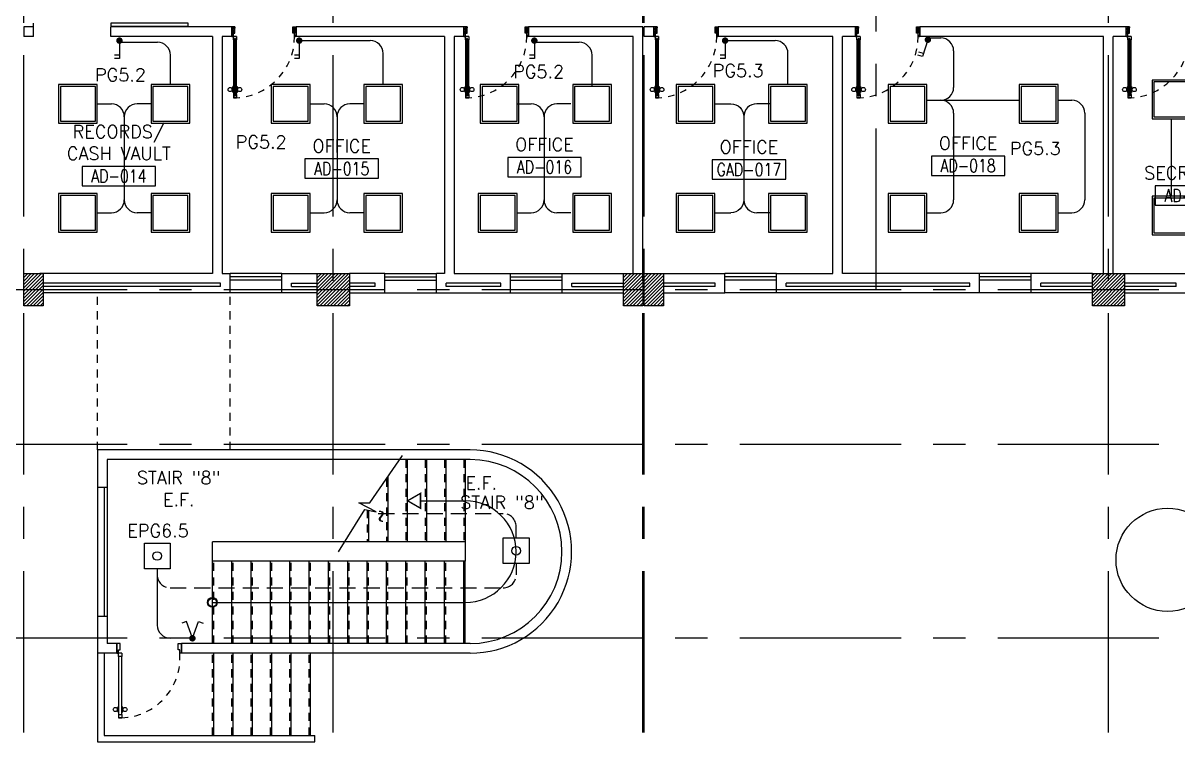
# Model space of a CAD drawing. Extents: x -0.4 to 93, y -13.2 to 77.1.
# Drawn here: x 38.64 to 56.55, y -1.26 to 9.88 of the extents above; entities that cross this region are included whole.
import ezdxf
from ezdxf.enums import TextEntityAlignment as Align

# ---------------------------------------------------------------- set-up
doc = ezdxf.new("R2010")
doc.units = 0
doc.header["$MEASUREMENT"] = 0
for name, pattern in [('CENTERX2', [4, 2.5, -0.5, 0.5, -0.5]), ('HIDDEN', [0.375, 0.25, -0.125]), ('HIDDEN2', [0.1875, 0.125, -0.0625])]:
    doc.linetypes.add(name, pattern=pattern)
doc.layers.get('0').update_dxf_attribs({"linetype": 'CONTINUOUS'})
for name, color, linetype in [('AXES', 11, 'CENTERX2'), ('COL', 11, 'CONTINUOUS'), ('DOOR', 11, 'CONTINUOUS'), ('E-CLINE', 2, 'CONTINUOUS'), ('E-HLINE', 2, 'HIDDEN'), ('E-LITE', 4, 'CONTINUOUS'), ('E-SWITCH', 4, 'CONTINUOUS'), ('E-TEXT', 4, 'CONTINUOUS'), ('Handrail', 11, 'CONTINUOUS'), ('HAT', 11, 'CONTINUOUS'), ('HIDDEN', 11, 'HIDDEN2'), ('INSUL', 11, 'CONTINUOUS'), ('RM-BOX', 11, 'CONTINUOUS'), ('RM-NAME', 11, 'CONTINUOUS'), ('RM-NO', 11, 'CONTINUOUS'), ('STR', 11, 'CONTINUOUS'), ('TXT', 2, 'CONTINUOUS'), ('WALL', 11, 'CONTINUOUS'), ('WIN', 11, 'CONTINUOUS')]:
    doc.layers.add(name, color=color, linetype=linetype)
doc.styles.add('ROMANS', font='ROMANS.shx', dxfattribs={"width": 0.6})

# ---------------------------------------------------------------- blocks, each defined once
blk = doc.blocks.new('COL50')
at = {"layer": 'COL'}
blk.add_lwpolyline([(-250, 250), (-250, -250), (250, -250), (250, 250)], close=True, dxfattribs=at)
blk = doc.blocks.new('*X134')
at = {"color": 0}
for p, q in [((215909, 10671), (216399, 11161)), ((215909, 10724), (216346, 11161)), ((215909, 10777), (216293, 11161)), ((215909, 10830), (216240, 11161)), ((215909, 10883), (216187, 11161)), ((215909, 10936), (216134, 11161)), ((215909, 10989), (216081, 11161)), ((215909, 11042), (216028, 11161)), ((215909, 11095), (215974, 11161)), ((215909, 11148), (215921, 11161)), ((215952, 10661), (216409, 11118)), ((216005, 10661), (216409, 11065)), ((216058, 10661), (216409, 11012)), ((216111, 10661), (216409, 10959)), ((216164, 10661), (216409, 10906)), ((216217, 10661), (216409, 10853)), ((216270, 10661), (216409, 10800)), ((216323, 10661), (216409, 10747)), ((216376, 10661), (216409, 10694))]:
    blk.add_line(p, q, dxfattribs=at)
blk = doc.blocks.new('*X82')
at = {"color": 0}
for p, q in [((227929, 10705), (228384, 11161)), ((227929, 10758), (228331, 11161)), ((227929, 10811), (228278, 11161)), ((227929, 10864), (228225, 11161)), ((227929, 10917), (228172, 11161)), ((227929, 10971), (228119, 11161)), ((227929, 11024), (228066, 11161)), ((227929, 11077), (228013, 11161)), ((227929, 11130), (227960, 11161)), ((227937, 10661), (228429, 11152)), ((227990, 10661), (228429, 11099)), ((228043, 10661), (228429, 11046)), ((228096, 10661), (228429, 10993)), ((228149, 10661), (228429, 10940)), ((228202, 10661), (228429, 10887)), ((228255, 10661), (228429, 10834)), ((228308, 10661), (228429, 10781)), ((228362, 10661), (228429, 10728)), ((228415, 10661), (228429, 10675))]:
    blk.add_line(p, q, dxfattribs=at)
blk = doc.blocks.new('RM1')
at = {"layer": 'RM-BOX'}
blk.add_lwpolyline([(570, -200), (-570, -200), (-570, -500), (570, -500)], close=True, dxfattribs=at)
at = {"layer": 'RM-NAME', "style": 'ROMANS'}
for tag, p in [('ROOMNAME1', (0, 324)), ('ROOMNAME2', (0, 0))]:
    blk.add_attdef(tag, text='', height=200, dxfattribs=at).set_placement(p, align=Align.MIDDLE)
at = {"layer": 'RM-NO', "style": 'ROMANS', "width": 0.8}
blk.add_attdef('ROOMNO', text='', height=200, dxfattribs=at).set_placement((0, -350), align=Align.MIDDLE)
blk = doc.blocks.new('A$C54856EB4')
at = {"layer": 'DOOR'}
for p, q in [((1200, 50), (0, 50)), ((0, 50), (0, 0)), ((0, 0), (1200, 0)), ((1200, 0), (1200, 50))]:
    blk.add_line(p, q, dxfattribs=at)
blk = doc.blocks.new('DOOR1000')
at = {"layer": 'DOOR', "color": 7, "linetype": 'ByBlock'}
for p, q in [((-150, 0), (0, 0)), ((-150, 0), (-150, -25)), ((0, -50), (-114, 0)), ((0, -50), (-40, 0)), ((0, -50), (0, 0)), ((-1100, -25), (-1100, -75)), ((-1100, -75), (-1100, -25)), ((-1050, -25), (-1100, -25)), ((-1050, -75), (-1100, -75)), ((-1070, -42), (-1070, -58)), ((-1050, -42), (-1070, -42)), ((-1050, -58), (-1070, -58)), ((-1050, -25), (-1050, -42)), ((-1050, -58), (-1050, -75)), ((-1018, -25), (-1018, -18)), ((-928, -18), (-1018, -18)), ((-1018, -75), (-1018, -82)), ((-928, -82), (-1018, -82)), ((-1005, -18), (-1005, -9)), ((-1005, -9), (-940, -9)), ((-1005, -18), (-940, -18)), ((-1005, -82), (-1005, -91)), ((-1005, -82), (-940, -82)), ((-1005, -91), (-940, -91)), ((-940, -18), (-940, -9)), ((-940, -82), (-940, -91)), ((-928, -25), (-928, -18)), ((-928, -75), (-928, -82)), ((-200, -25), (-150, -25)), ((-200, -42), (-200, -25)), ((-180, -42), (-200, -42)), ((-200, -58), (-180, -58)), ((-200, -75), (-200, -58)), ((-150, -75), (-200, -75)), ((-180, -58), (-180, -42)), ((-150, -25), (-100, -25)), ((-150, -75), (-150, -25)), ((-100, -25), (-100, -50)), ((0, -50), (-100, -37)), ((-100, -50), (0, -50)), ((-150, -975), (-100, -975)), ((-150, -1000), (-150, -975)), ((-150, -1000), (0, -1000)), ((0, -1000), (-150, -1000)), ((0, -950), (-114, -1000)), ((-100, -975), (-100, -950)), ((0, -950), (-100, -963)), ((-100, -950), (0, -950)), ((0, -950), (-40, -1000)), ((0, -950), (0, -1000))]:
    blk.add_line(p, q, dxfattribs=at)
at = {"layer": 'DOOR', "linetype": 'ByBlock'}
for p, q in [((-200, -25), (-1050, -25)), ((-200, -42), (-1050, -42)), ((-200, -58), (-1050, -58)), ((-1050, -75), (-200, -75))]:
    blk.add_line(p, q, dxfattribs=at)
at = {"layer": 'DOOR', "color": 7, "linetype": 'ByBlock'}
for centre in [(-973, 24), (-973, -124)]:
    blk.add_circle(centre, 32.4, dxfattribs=at)
for centre, radius, start, end in [((0, -50), 154, 161.1053, 166.2858), ((0, -50), 94.4, 148.0182, 180), ((0, -50), 134, 158.1598, 169.28), ((0, -50), 114, 154.0838, 167.3774), ((0, -50), 74.4, 137.7764, 180), ((0, -50), 54.4, 113.2074, 180), ((0, -50), 34.4, 90, 180), ((0, -50), 14.4, 90, 180), ((0, -950), 154, 193.7142, 198.8947), ((0, -950), 134, 190.72, 201.8402), ((0, -950), 94.4, 180, 211.9818), ((0, -950), 74.4, 180, 222.2236), ((0, -950), 54.4, 180, 246.7926), ((0, -950), 34.4, 180, 270), ((0, -950), 14.4, 180, 270)]:
    blk.add_arc(centre, radius, start, end, dxfattribs=at)
at = {"layer": 'DOOR', "linetype": 'HIDDEN', "ltscale": 0.5}
blk.add_arc((-150, -25), 950, 180, 270, dxfattribs=at)
blk = doc.blocks.new('STL-DR')
at = {"layer": 'DOOR', "color": 0, "linetype": 'ByBlock'}
for p, q in [((50, 0), (0, 0)), ((0, -150), (0, 0)), ((50, -100), (50, 0)), ((0, -150), (25, -150)), ((25, -100), (50, -100)), ((25, -150), (25, -100)), ((75, -150), (25, -150)), ((25, -200), (25, -150)), ((75, -150), (75, -200)), ((950, -100), (950, 0)), ((950, 0), (1000, 0)), ((975, -100), (950, -100)), ((975, -150), (975, -100)), ((1000, -150), (975, -150)), ((1000, 0), (1000, -150)), ((75, -200), (25, -200)), ((18, -990), (9, -990)), ((9, -1055), (9, -990)), ((18, -1055), (9, -1055)), ((18, -978), (18, -1068)), ((25, -978), (18, -978)), ((18, -1055), (18, -990)), ((25, -1068), (18, -1068)), ((75, -978), (82, -978)), ((75, -1068), (82, -1068)), ((82, -978), (82, -1068)), ((82, -990), (91, -990)), ((82, -1055), (82, -990)), ((82, -1055), (91, -1055)), ((91, -1055), (91, -990)), ((25, -1100), (75, -1100)), ((25, -1100), (25, -1150)), ((25, -1150), (75, -1150)), ((75, -1150), (25, -1150)), ((75, -1100), (75, -1150))]:
    blk.add_line(p, q, dxfattribs=at)
at = {"layer": 'DOOR', "linetype": 'ByBlock'}
for p, q in [((25, -200), (25, -1100)), ((75, -1100), (75, -200))]:
    blk.add_line(p, q, dxfattribs=at)
at = {"layer": 'DOOR', "color": 0, "linetype": 'ByBlock'}
for centre in [(-24, -1023), (124, -1023)]:
    blk.add_circle(centre, 32.4, dxfattribs=at)
at = {"layer": 'DOOR', "linetype": 'HIDDEN', "ltscale": 0.5}
blk.add_arc((50, -223), 928, 271.544, 4.4816, dxfattribs=at)
at = {"layer": 'WALL'}
for p, q in [((0, 0), (0, -150)), ((0, 0), (0, -150)), ((1000, 0), (1000, -150))]:
    blk.add_line(p, q, dxfattribs=at)
blk = doc.blocks.new('L42')
at = {"layer": 'E-LITE'}
for p, q in [((0.3, 0.3), (-0.3, 0.3)), ((-0.3, 0.3), (-0.3, -0.3)), ((0.3, -0.3), (0.3, 0.3)), ((-0.3, -0.3), (0.3, -0.3))]:
    blk.add_line(p, q, dxfattribs=at)
at = {"layer": 'E-LITE', "color": 8}
blk.add_lwpolyline([(-0.27, 0.27), (-0.27, -0.27), (0.27, -0.27), (0.27, 0.27)], close=True, dxfattribs=at)
blk = doc.blocks.new('2G1W')
for p, q in [((0, 0), (0.55, 0)), ((0.45, 0), (0.45, -0.15)), ((0.55, 0), (0.55, -0.15))]:
    blk.add_line(p, q)
at = {"const_width": 0.1}
blk.add_lwpolyline([(-0.05, 0, 1), (0.05, 0, 1)], format="xyb", close=True, dxfattribs=at)

msp = doc.modelspace()

# ---------------------------------------------------------------- hatches: boundary and pattern name
at = {"layer": 'HAT', "linetype": 'ByBlock', "ltscale": 0.3}
h = msp.add_hatch(dxfattribs=at)
h.set_pattern_fill('ANSI31', color=256, scale=300, style=0)
h.set_pattern_definition([(44.999998, (-219.84665, -76.861004), (-0.0265165056, 0.026516504), [])])
h.paths.add_polyline_path([(38.9495, 6), (38.6495, 6), (38.6495, 5.75), (38.9495, 5.75)])
h.paths.add_polyline_path([(38.9495, 5.75), (38.6495, 5.75), (38.6495, 5.5), (38.9495, 5.5)])
h = msp.add_hatch(dxfattribs=at)
h.set_pattern_fill('ANSI31', color=256, scale=300, style=0)
h.set_pattern_definition([(44.999998, (-210.54665, -76.861004), (-0.0265165056, 0.026516504), [])])
h.paths.add_polyline_path([(48.2495, 6), (47.9495, 6), (47.9495, 5.75), (48.2495, 5.75)])
h.paths.add_polyline_path([(48.2495, 5.75), (47.9495, 5.75), (47.9495, 5.5), (48.2495, 5.5)])
h = msp.add_hatch(dxfattribs=at)
h.set_pattern_fill('ANSI31', color=256, scale=300, style=0)
h.set_pattern_definition([(44.999998, (-210.22665, -76.861004), (-0.0265165056, 0.026516504), [])])
h.paths.add_polyline_path([(48.5695, 6), (48.2695, 6), (48.2695, 5.75), (48.5695, 5.75)])
h.paths.add_polyline_path([(48.5695, 5.75), (48.2695, 5.75), (48.2695, 5.5), (48.5695, 5.5)])

# ---------------------------------------------------------------- linework, layer by layer
for p, q in [((44.0147, 2.4466), (44.5225, 3.1779)), ((43.5288, 1.686), (43.938, 2.3413)), ((43.8444, 2.4466), (44.0147, 2.4466)), ((44.1133, 2.3062), (43.8444, 2.4466)), ((43.938, 2.3413), (44.1133, 2.3062)), ((45.4947, 1.84), (41.5747, 1.84)), ((41.5747, 1.54), (41.5747, 1.84)), ((45.4947, 1.84), (45.4947, 1.54)), ((45.4947, 1.54), (41.5747, 1.54))]:
    msp.add_line(p, q)
at = {"layer": 'AXES'}
for p, q in [((43.4495, -1.1143), (43.4495, 76.4248)), ((55.4695, -1.1143), (55.4695, 76.4248)), ((38.6495, -1.1143), (38.6495, 76.0748)), ((48.2495, -1.1143), (48.2495, 76.0748)), ((48.2695, -1.1143), (48.2695, 76.0748)), ((51.8695, 5.75), (51.8695, 64.57)), ((92.2523, 5.75), (23.6295, 5.75)), ((92.2523, 3.35), (14.0295, 3.35)), ((92.2523, 3.35), (22.4295, 3.35)), ((92.2523, 0.35), (20.6295, 0.35)), ((92.2523, 0.35), (20.6295, 0.35))]:
    msp.add_line(p, q, dxfattribs=at)
at = {"layer": 'COL'}
for p, q in [((38.6495, 6), (38.9495, 6)), ((38.6495, 5.5), (38.6495, 6)), ((38.9495, 6), (38.9495, 5.5)), ((47.9495, 6), (48.2495, 6)), ((47.9495, 5.5), (47.9495, 6)), ((48.2495, 6), (48.2495, 5.5)), ((48.2695, 6), (48.5695, 6)), ((48.2695, 5.5), (48.2695, 6)), ((48.5695, 6), (48.5695, 5.5)), ((38.9495, 5.5), (38.6495, 5.5)), ((48.2495, 5.5), (47.9495, 5.5)), ((48.5695, 5.5), (48.2695, 5.5))]:
    msp.add_line(p, q, dxfattribs=at)
at = {"layer": 'DOOR'}
msp.add_line((38.7995, 9.825), (38.7995, 9.8823), dxfattribs=at)
at = {"layer": 'E-CLINE', "color": 4}
for p, q in [((53.0678, 9.4516), (53.0678, 8.8856)), ((39.7943, 8.6312), (40.0088, 8.6312)), ((40.6233, 8.6312), (40.4088, 8.6312)), ((43.0929, 8.6312), (43.3074, 8.6312)), ((43.9219, 8.6312), (43.7074, 8.6312)), ((46.3024, 8.6312), (46.5169, 8.6312)), ((47.1314, 8.6312), (46.9169, 8.6312)), ((49.3661, 8.6312), (49.6149, 8.6312)), ((50.2294, 8.6312), (50.0149, 8.6312)), ((52.6533, 8.6856), (52.8678, 8.6856)), ((52.6533, 8.6856), (54.0868, 8.6856)), ((52.6533, 8.6856), (52.8678, 8.6856)), ((54.6868, 8.6856), (54.9013, 8.6856)), ((40.2088, 8.4312), (40.2088, 7.1424)), ((43.5074, 8.4312), (43.5074, 7.1424)), ((46.7169, 8.4312), (46.7169, 7.1424)), ((49.8149, 8.4312), (49.8149, 7.1424)), ((53.0678, 8.4856), (53.0678, 7.1424)), ((55.1013, 8.4856), (55.1013, 7.1424)), ((39.7943, 6.9424), (40.0088, 6.9424)), ((40.6233, 6.9424), (40.4088, 6.9424)), ((43.0929, 6.9424), (43.3074, 6.9424)), ((43.9219, 6.9424), (43.7074, 6.9424)), ((46.3024, 6.9424), (46.5169, 6.9424)), ((47.1314, 6.9424), (46.9169, 6.9424)), ((49.3661, 6.9424), (49.6149, 6.9424)), ((50.2294, 6.9424), (50.0149, 6.9424)), ((52.6533, 6.9424), (52.8678, 6.9424)), ((54.6868, 6.9424), (54.9013, 6.9424)), ((40.7195, 1.422), (40.7195, 0.55)), ((41.2402, 0.35), (40.9195, 0.35))]:
    msp.add_line(p, q, dxfattribs=at)
for centre, start, end in [((52.8678, 8.8856), 270, 0), ((40.0088, 8.4312), 0, 90), ((40.4088, 8.4312), 90, 180), ((43.3074, 8.4312), 0, 90), ((43.7074, 8.4312), 90, 180), ((46.5169, 8.4312), 0, 90), ((46.9169, 8.4312), 90, 180), ((52.8678, 8.4856), 0, 90), ((54.9013, 8.4856), 0, 90), ((40.0088, 7.1424), 270, 0), ((40.4088, 7.1424), 180, 270), ((43.3074, 7.1424), 270, 0), ((43.7074, 7.1424), 180, 270), ((46.5169, 7.1424), 270, 0), ((46.9169, 7.1424), 180, 270), ((52.8678, 7.1424), 270, 0), ((54.9013, 7.1424), 270, 0), ((40.9195, 0.55), 180, 270)]:
    msp.add_arc(centre, 0.2, start, end, dxfattribs=at)
at = {"layer": 'E-CLINE', "color": 4, "extrusion": (0, 0, -1)}
for centre, major_axis, start_param, end_param in [((49.6149, 8.4312), (0.1414, 0.1414), -0.7853982, 0.7853982), ((49.6149, 7.1424), (-0.1414, 0.1414), 2.3561945, 3.9269908)]:
    msp.add_ellipse(centre, major_axis=major_axis, ratio=1, start_param=start_param, end_param=end_param, dxfattribs=at)
at = {"layer": 'E-CLINE', "color": 4}
for centre, major_axis, start_param, end_param in [((50.0149, 8.4312), (-0.1414, 0.1414), -0.7853982, 0.7853982), ((50.0149, 7.1424), (0.1414, 0.1414), 2.3561945, 3.9269908)]:
    msp.add_ellipse(centre, major_axis=major_axis, ratio=1, start_param=start_param, end_param=end_param, dxfattribs=at)
at = {"layer": 'E-HLINE', "color": 4}
for p, q in [((52.6863, 9.6516), (52.8678, 9.6516)), ((44.1475, 2.2785), (46.0846, 2.2785)), ((46.2846, 1.9037), (46.2846, 2.0785)), ((46.2846, 1.5037), (46.2846, 1.3288)), ((40.7195, 1.422), (40.7195, 1.3288)), ((40.9195, 1.1288), (46.0846, 1.1288))]:
    msp.add_line(p, q, dxfattribs=at)
for centre, start, end in [((46.0846, 2.0785), 0, 90), ((40.9195, 1.3288), 180, 270), ((46.0846, 1.3288), 270, 0)]:
    msp.add_arc(centre, 0.2, start, end, dxfattribs=at)
at = {"layer": 'E-LITE', "color": 4}
for points in [[(40.9195, 1.422), (40.5195, 1.422), (40.5195, 1.822), (40.9195, 1.822)], [(46.4846, 1.5037), (46.0846, 1.5037), (46.0846, 1.9037), (46.4846, 1.9037)]]:
    msp.add_lwpolyline(points, close=True, dxfattribs=at)
for centre in [(40.7195, 1.622), (46.2846, 1.7037)]:
    msp.add_circle(centre, 0.0667, dxfattribs=at)
at = {"layer": 'E-SWITCH', "color": 4}
for p, q in [((40.134, 9.5857), (40.7233, 9.5857)), ((42.8956, 9.6107), (44.0219, 9.6107)), ((46.5668, 9.5857), (47.2614, 9.5857)), ((49.5503, 9.6107), (50.2994, 9.6107)), ((40.9233, 8.9312), (40.9233, 9.3857)), ((44.2219, 8.9312), (44.2219, 9.4107)), ((47.4614, 8.9012), (47.4614, 9.3857)), ((50.4994, 8.9312), (50.4994, 9.4107)), ((56.4445, 7.2), (56.4445, 8.4)), ((41.1709, 0.6044), (41.1004, 0.5787)), ((41.2649, 0.346), (41.1709, 0.6044)), ((41.2649, 0.346), (41.359, 0.6044)), ((41.359, 0.6044), (41.4295, 0.5787))]:
    msp.add_line(p, q, dxfattribs=at)
at = {"layer": 'E-SWITCH', "color": 4, "const_width": 0.05}
msp.add_lwpolyline([(41.2649, 0.321, 1), (41.2649, 0.371, 1)], format="xyb", close=True, dxfattribs=at)
at = {"layer": 'E-SWITCH', "color": 4}
for centre in [(40.7233, 9.3857), (44.0219, 9.4107), (47.2614, 9.3857), (50.2994, 9.4107), (52.8678, 9.4516)]:
    msp.add_arc(centre, 0.2, 0, 90, dxfattribs=at)
at = {"layer": 'Handrail'}
for p, q in [((39.7945, 0.115), (39.7945, -1.26)), ((39.8945, 0.115), (39.8945, -1.16)), ((39.8945, -1.16), (43.1617, -1.16)), ((43.1617, -1.26), (43.1617, -1.16)), ((39.7945, -1.26), (43.1617, -1.26))]:
    msp.add_line(p, q, dxfattribs=at)
at = {"layer": 'HAT', "color": 8, "linetype": 'ByBlock', "ltscale": 0.3}
msp.add_line((38.6495, 5.9899), (38.6597, 6), dxfattribs=at)
at = {"layer": 'HIDDEN'}
for p, q in [((39.7945, 3.265), (39.7945, 5.7)), ((41.8495, 3.265), (41.8495, 5.7))]:
    msp.add_line(p, q, dxfattribs=at)
at = {"layer": 'INSUL'}
for p, q in [((41.6994, 5.85), (38.9495, 5.85)), ((41.6994, 5.8), (38.9495, 5.8)), ((41.6994, 5.8), (41.6994, 5.85)), ((42.7995, 5.8), (42.7995, 5.85)), ((42.7995, 5.85), (43.1995, 5.85)), ((42.7995, 5.8), (43.1995, 5.8)), ((44.0995, 5.85), (43.6995, 5.85)), ((44.0995, 5.8), (43.6995, 5.8)), ((44.0995, 5.8), (44.0995, 5.85)), ((45.1995, 5.8), (45.1995, 5.85)), ((46.0495, 5.85), (45.1995, 5.85)), ((46.0495, 5.8), (45.1995, 5.8)), ((46.0495, 5.8), (46.0495, 5.85)), ((47.1495, 5.85), (47.9495, 5.85)), ((47.1495, 5.8), (47.1495, 5.85)), ((47.1495, 5.8), (47.9495, 5.8)), ((49.3695, 5.85), (48.5695, 5.85)), ((49.3695, 5.8), (48.5695, 5.8)), ((49.3695, 5.8), (49.3695, 5.85)), ((53.3195, 5.85), (50.4695, 5.85)), ((50.4695, 5.8), (50.4695, 5.85)), ((53.3195, 5.8), (50.4695, 5.8)), ((53.3195, 5.8), (53.3195, 5.85)), ((54.4195, 5.8), (54.4195, 5.85)), ((55.2195, 5.85), (54.4195, 5.85)), ((55.2195, 5.8), (54.4195, 5.8)), ((56.5195, 5.85), (55.7195, 5.85)), ((56.5195, 5.8), (55.7195, 5.8)), ((56.5195, 5.8), (56.5195, 5.85))]:
    msp.add_line(p, q, dxfattribs=at)
at = {"layer": 'STR', "linetype": 'HIDDEN2'}
for p, q in [((44.5747, 3.115), (44.5747, 1.84)), ((44.8747, 3.115), (44.8747, 1.84)), ((45.1747, 3.115), (45.1747, 1.84)), ((45.4747, 3.115), (45.4747, 1.84)), ((44.2747, 2.8211), (44.2747, 1.84)), ((43.9747, 2.3339), (43.9747, 1.84)), ((41.5947, 0.265), (41.5947, 1.54)), ((41.8947, 0.265), (41.8947, 1.54)), ((42.1947, 0.265), (42.1947, 1.54)), ((42.4947, 0.265), (42.4947, 1.54)), ((42.7947, 0.265), (42.7947, 1.54)), ((43.0947, 0.265), (43.0947, 1.54)), ((43.3947, 0.265), (43.3947, 1.54)), ((43.6947, 0.265), (43.6947, 1.54)), ((43.9947, 0.265), (43.9947, 1.54)), ((44.2947, 0.265), (44.2947, 1.54)), ((44.5947, 0.265), (44.5947, 1.54)), ((44.8947, 0.265), (44.8947, 1.54)), ((45.1947, 0.265), (45.1947, 1.54)), ((45.4747, 0.265), (45.4747, 1.54)), ((45.4947, 0.265), (45.4947, 1.54)), ((41.5747, -1.16), (41.5747, 0.115)), ((41.8747, -1.16), (41.8747, 0.115)), ((42.1747, -1.16), (42.1747, 0.115)), ((42.4747, -1.16), (42.4747, 0.115)), ((42.7747, -1.16), (42.7747, 0.115)), ((43.0747, -1.16), (43.0747, 0.115))]:
    msp.add_line(p, q, dxfattribs=at)
at = {"layer": 'STR'}
for p, q in [((44.5947, 3.115), (44.5947, 1.84)), ((44.8947, 3.115), (44.8947, 1.84)), ((45.1947, 3.115), (45.1947, 1.84)), ((45.4947, 3.115), (45.4947, 1.84)), ((44.2947, 2.8499), (44.2947, 1.84)), ((43.9947, 2.3299), (43.9947, 1.84)), ((44.8016, 2.4775), (45.4972, 2.4775)), ((41.5747, 0.265), (41.5747, 1.54)), ((41.8747, 0.265), (41.8747, 1.54)), ((42.1747, 0.265), (42.1747, 1.54)), ((42.4747, 0.265), (42.4747, 1.54)), ((42.7747, 0.265), (42.7747, 1.54)), ((43.0747, 0.265), (43.0747, 1.54)), ((43.3747, 0.265), (43.3747, 1.54)), ((43.6747, 0.265), (43.6747, 1.54)), ((43.9747, 0.265), (43.9747, 1.54)), ((44.2747, 0.265), (44.2747, 1.54)), ((44.5747, 0.265), (44.5747, 1.54)), ((44.8747, 0.265), (44.8747, 1.54)), ((45.1747, 0.265), (45.1747, 1.54)), ((45.4747, 0.265), (45.4747, 1.54)), ((45.4947, 0.265), (45.4947, 1.54)), ((41.5747, 0.9025), (45.4972, 0.9025)), ((41.5947, -1.16), (41.5947, 0.115)), ((41.8947, -1.16), (41.8947, 0.115)), ((42.1947, -1.16), (42.1947, 0.115)), ((42.4947, -1.16), (42.4947, 0.115)), ((42.7947, -1.16), (42.7947, 0.115)), ((43.0947, -1.16), (43.0947, 0.115))]:
    msp.add_line(p, q, dxfattribs=at)
at = {"layer": 'STR', "const_width": 0.0215}
msp.add_lwpolyline([(44.8016, 2.362), (44.8016, 2.593), (44.6016, 2.4775)], close=True, dxfattribs=at)
at = {"layer": 'STR'}
for radius in [0.075, 0.065]:
    msp.add_circle((41.5747, 0.9025), radius, dxfattribs=at)
msp.add_arc((45.4972, 1.69), 0.7875, 270, 90, dxfattribs=at)
at = {"layer": 'TXT', "color": 6}
msp.add_circle((56.386, 1.5625), 0.8, dxfattribs=at)
at = {"layer": 'WALL'}
for p, q in [((38.6495, 9.825), (38.6495, 9.675)), ((38.7995, 9.825), (38.6495, 9.825)), ((38.7995, 9.675), (38.6495, 9.675)), ((38.7995, 9.675), (38.7995, 9.825)), ((41.8745, 9.825), (39.9995, 9.825)), ((39.9995, 9.675), (39.9995, 9.825)), ((41.5745, 9.675), (39.9995, 9.675)), ((41.5745, 9.675), (41.5745, 6)), ((41.7245, 9.675), (41.7245, 6)), ((41.8745, 9.675), (41.7245, 9.675)), ((41.8745, 9.675), (41.8745, 9.825)), ((45.4745, 9.825), (42.8745, 9.825)), ((42.8745, 9.675), (42.8745, 9.825)), ((45.1745, 9.675), (42.8745, 9.675)), ((45.1745, 9.675), (45.1745, 6)), ((45.3245, 9.675), (45.3245, 6)), ((45.4745, 9.675), (45.3245, 9.675)), ((45.4745, 9.675), (45.4745, 9.825)), ((48.2495, 9.825), (46.4745, 9.825)), ((46.4745, 9.675), (46.4745, 9.825)), ((48.0995, 9.675), (46.4745, 9.675)), ((48.0995, 6), (48.0995, 9.675)), ((48.2495, 6), (48.2495, 9.825)), ((48.2695, 9.675), (48.2695, 9.825)), ((48.4195, 9.825), (48.2695, 9.825)), ((48.4195, 9.675), (48.2695, 9.675)), ((48.4195, 9.675), (48.2695, 9.675)), ((48.4195, 9.675), (48.4195, 9.825)), ((51.5445, 9.825), (49.4195, 9.825)), ((49.4195, 9.675), (49.4195, 9.825)), ((51.1945, 9.675), (49.4195, 9.675)), ((51.1945, 6), (51.1945, 9.675)), ((51.3445, 6), (51.3445, 9.675)), ((51.5445, 9.675), (51.3445, 9.675)), ((51.5445, 9.675), (51.5445, 9.825)), ((55.7445, 9.825), (52.5445, 9.825)), ((52.5445, 9.675), (52.5445, 9.825)), ((55.3945, 9.675), (52.5445, 9.675)), ((55.3945, 9.425), (55.3945, 9.675)), ((55.5445, 6), (55.5445, 9.675)), ((55.7445, 9.675), (55.5445, 9.675)), ((55.7445, 9.675), (55.7445, 9.825)), ((55.3945, 6), (55.3945, 9.425)), ((41.5745, 6), (38.8995, 6)), ((41.7245, 6), (41.8495, 6)), ((41.8495, 5.7), (41.8495, 6)), ((42.6495, 5.7), (42.6495, 6)), ((42.6495, 6), (43.1995, 6)), ((44.2495, 6), (43.6995, 6)), ((44.2495, 5.7), (44.2495, 6)), ((45.0495, 5.7), (45.0495, 6)), ((45.1745, 6), (45.0495, 6)), ((45.3245, 6), (46.1995, 6)), ((46.1995, 5.7), (46.1995, 6)), ((46.9995, 6), (47.9995, 6)), ((46.9995, 5.7), (46.9995, 6)), ((48.5195, 6), (49.5195, 6)), ((49.5195, 5.7), (49.5195, 6)), ((50.3195, 6), (51.1945, 6)), ((50.3195, 5.7), (50.3195, 6)), ((53.4695, 6), (51.3445, 6)), ((53.4695, 5.7), (53.4695, 6)), ((54.2695, 5.7), (54.2695, 6)), ((55.2195, 6), (54.2695, 6)), ((55.7195, 6), (56.6695, 6)), ((41.8495, 5.7), (38.9495, 5.7)), ((43.1995, 5.7), (42.6495, 5.7)), ((43.6995, 5.7), (44.2495, 5.7)), ((45.0495, 5.7), (46.1995, 5.7)), ((46.9995, 5.7), (47.9495, 5.7)), ((48.5695, 5.7), (49.5195, 5.7)), ((53.4695, 5.7), (50.3195, 5.7)), ((55.2195, 5.7), (54.2695, 5.7)), ((55.7195, 5.7), (56.6695, 5.7)), ((45.5701, 3.265), (39.7945, 3.265)), ((39.7945, 3.265), (39.7945, 2.69)), ((45.5701, 3.115), (39.9445, 3.115)), ((39.9445, 3.115), (39.9445, 2.69)), ((39.7945, 2.69), (39.9445, 2.69)), ((39.7945, 0.69), (39.9445, 0.69)), ((39.7945, 0.69), (39.7945, 0.115)), ((39.9445, 0.69), (39.9445, 0.265)), ((40.0945, 0.265), (39.9445, 0.265)), ((40.0945, 0.115), (40.0945, 0.265)), ((45.5701, 0.265), (41.0945, 0.265)), ((41.0945, 0.115), (41.0945, 0.265)), ((40.0945, 0.115), (39.7945, 0.115)), ((45.5701, 0.115), (41.0945, 0.115))]:
    msp.add_line(p, q, dxfattribs=at)
for radius, end in [(1.575, 90), (1.425, 89.84611)]:
    msp.add_arc((45.5701, 1.69), radius, 269.99997, end, dxfattribs=at)
at = {"layer": 'WIN'}
for p, q in [((42.6495, 6), (41.8495, 6)), ((42.6495, 5.95), (41.8495, 5.95)), ((44.2495, 6), (45.0495, 6)), ((44.2495, 5.95), (45.0495, 5.95)), ((46.1995, 6), (46.9995, 6)), ((46.1995, 5.95), (46.9995, 5.95)), ((50.3195, 6), (49.5195, 6)), ((50.3195, 5.95), (49.5195, 5.95)), ((54.2695, 6), (53.4695, 6)), ((54.2695, 5.95), (53.4695, 5.95)), ((42.6495, 5.9), (41.8495, 5.9)), ((44.2495, 5.9), (45.0495, 5.9)), ((46.1995, 5.9), (46.9995, 5.9)), ((50.3195, 5.9), (49.5195, 5.9)), ((54.2695, 5.9), (53.4695, 5.9)), ((42.6495, 5.7), (41.8495, 5.7)), ((44.2495, 5.7), (45.0495, 5.7)), ((46.1995, 5.7), (46.9995, 5.7)), ((50.3195, 5.7), (49.5195, 5.7)), ((54.2695, 5.7), (53.4695, 5.7)), ((39.7945, 2.69), (39.7945, 0.69)), ((39.8945, 2.69), (39.8945, 0.69)), ((39.9445, 2.69), (39.9445, 0.69))]:
    msp.add_line(p, q, dxfattribs=at)

# ---------------------------------------------------------------- block references
at = {"layer": 'COL', "xscale": -0.001000000047497451, "yscale": 0.0009999999892897904, "zscale": 0.001}
for p in [(43.4495, 5.75), (55.4695, 5.75)]:
    msp.add_blockref('COL50', p, dxfattribs=at)
at = {"layer": 'DOOR', "xscale": 0.001000000047497451, "yscale": 0.0009999999892897904, "zscale": 0.001}
msp.add_blockref('A$C54856EB4', (39.9995, 9.8323), dxfattribs=at)
at = {"layer": 'DOOR', "xscale": 0.0009999999892897904, "yscale": 0.0009999999892897904, "zscale": 0.001, "rotation": 90}
for p in [(41.8745, 9.825), (45.4745, 9.825), (48.4195, 9.825), (51.5445, 9.825), (55.7445, 9.825)]:
    msp.add_blockref('DOOR1000', p, dxfattribs=at)
at = {"layer": 'DOOR', "color": 1, "xscale": 0.001000000047497451, "yscale": 0.0009999999892897904, "zscale": 0.001}
msp.add_blockref('STL-DR', (40.0945, 0.265), dxfattribs=at)
at = {"layer": 'E-LITE', "color": 4}
for p in [(56.4445, 8.7), (39.49, 8.6312), (40.9233, 8.6312), (42.7886, 8.6312), (44.2219, 8.6312), (46.028, 8.6312), (47.4614, 8.6312), (49.0661, 8.6312), (50.4994, 8.6312), (52.3533, 8.6312), (54.3868, 8.6312), (39.49, 6.9424), (40.9233, 6.9424), (42.7886, 6.9424), (44.2219, 6.9424), (45.998, 6.9424), (47.4614, 6.9424), (49.0661, 6.9424), (50.4994, 6.9424), (52.3533, 6.9424), (54.3868, 6.9424), (56.4445, 6.9)]:
    msp.add_blockref('L42', p, dxfattribs=at)
at = {"layer": 'E-SWITCH', "color": 4, "xscale": 0.5, "yscale": 0.5, "zscale": 0.5}
for p, rotation in [((52.6689, 9.6253), 252.2768235718769), ((40.134, 9.6107), 270), ((42.9206, 9.6107), 270), ((46.5668, 9.6107), 270), ((49.5253, 9.6107), 270)]:
    msp.add_blockref('2G1W', p, dxfattribs=dict(at, rotation=rotation))
at = {"layer": 'HAT', "xscale": 0.001000000047497451, "yscale": 0.0009999999892897904, "zscale": 0.001}
for p, values in [((40.1243, 7.862), {'ROOMNO': 'AD-014', 'ROOMNAME2': 'CASH VAULT', 'ROOMNAME1': 'RECORDS/'}), ((43.5798, 7.9768), {'ROOMNO': 'AD-015', 'ROOMNAME2': 'OFFICE'}), ((46.7234, 8.0012), {'ROOMNO': 'AD-016', 'ROOMNAME2': 'OFFICE'}), ((49.8939, 7.9622), {'ROOMNO': 'GAD-017', 'ROOMNAME2': 'OFFICE'}), ((53.2926, 8.0214), {'ROOMNO': 'AD-018', 'ROOMNAME2': 'OFFICE'}), ((56.765, 7.5597), {'ROOMNO': 'AD-019', 'ROOMNAME2': 'SECRETARY'})]:
    msp.add_blockref('RM1', p, dxfattribs=at).add_auto_attribs(values)
for name in ['*X134', '*X82']:
    msp.add_blockref(name, (-172.709, -5.161), dxfattribs=at)

# ---------------------------------------------------------------- texts
at = {"layer": 'E-TEXT', "color": 4, "style": 'ROMANS'}
for s, p in [('PG5.2', (39.7555, 8.9803)), ('PG5.2', (46.2394, 9.0292)), ('PG5.3', (49.3336, 9.0461)), ('PG5.2', (41.9369, 7.9388)), ('PG5.3', (53.9412, 7.8386)), ('EPG6.5', (40.257, 1.9126))]:
    msp.add_text(s, height=0.2, dxfattribs=at).set_placement(p)
msp.add_text('~', height=0.2, rotation=270, dxfattribs=at).set_placement((44.1046, 2.341))
at = {"layer": 'RM-NAME', "style": 'ROMANS'}
for s, p in [('STAIR "8"', (41.0525, 2.8345)), ('E.F.', (45.7437, 2.7526)), ('E.F.', (41.0525, 2.4935)), ('STAIR "8"', (46.0644, 2.4526))]:
    msp.add_text(s, height=0.2, dxfattribs=at).set_placement(p, align=Align.MIDDLE)

doc.saveas('drawing.dxf')
